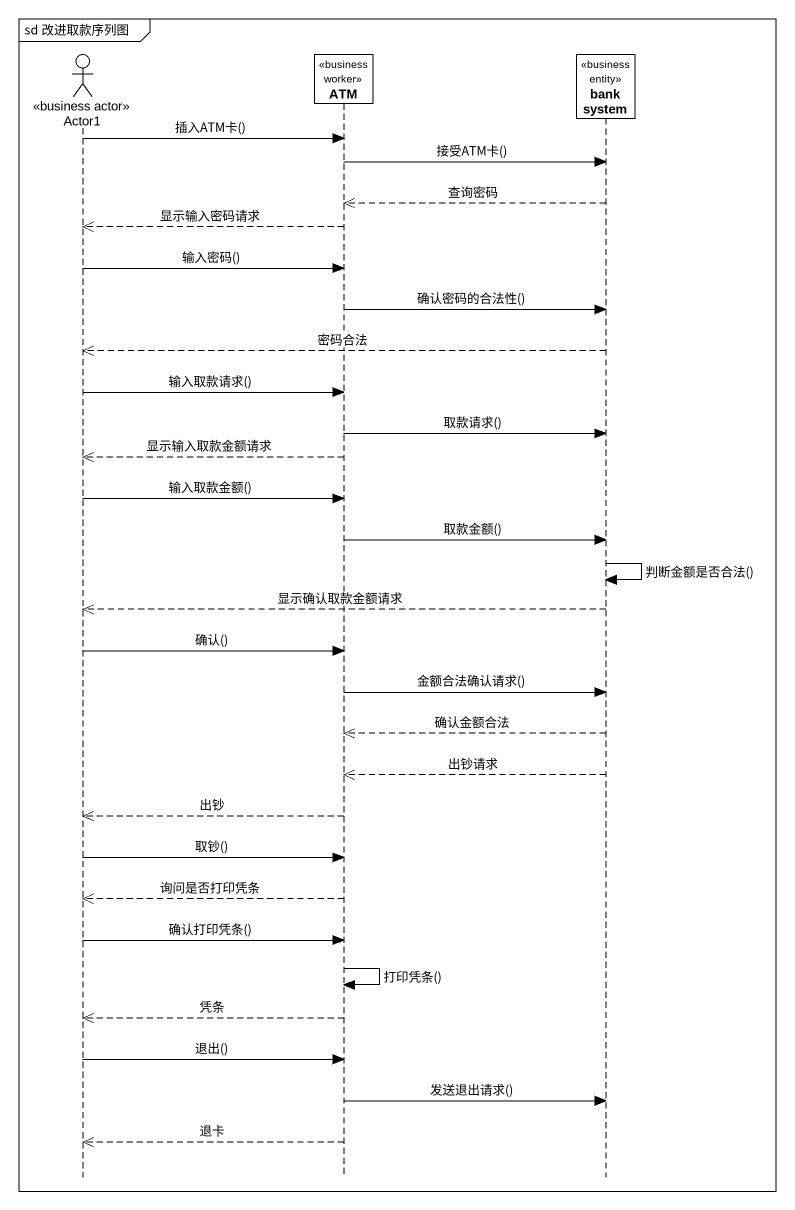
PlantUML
@startuml
mainframe sd 改进取款序列图
hide footbox
actor Actor1 <<business actor>>
participant ATM <<business worker>>
participant "bank system" as bank_system <<business entity>>

Actor1 -> ATM : 插入ATM卡()
ATM -> bank_system : 接受ATM卡()
bank_system -->> ATM : 查询密码
ATM -->> Actor1 : 显示输入密码请求
Actor1 -> ATM : 输入密码()
ATM -> bank_system : 确认密码的合法性()
bank_system -->> Actor1 : 密码合法
Actor1 -> ATM : 输入取款请求()
ATM -> bank_system : 取款请求()
ATM -->> Actor1 : 显示输入取款金额请求
Actor1 -> ATM : 输入取款金额()
ATM -> bank_system : 取款金额()
bank_system -> bank_system : 判断金额是否合法()
bank_system -->> Actor1 : 显示确认取款金额请求
Actor1 -> ATM : 确认()
ATM -> bank_system : 金额合法确认请求()
bank_system -->> ATM : 确认金额合法
bank_system -->> ATM : 出钞请求
ATM -->> Actor1 : 出钞
Actor1 -> ATM : 取钞()
ATM -->> Actor1 : 询问是否打印凭条
Actor1 -> ATM : 确认打印凭条()
ATM -> ATM : 打印凭条()
ATM -->> Actor1 : 凭条
Actor1 -> ATM : 退出()
ATM -> bank_system : 发送退出请求()
ATM -->> Actor1 : 退卡
@enduml
